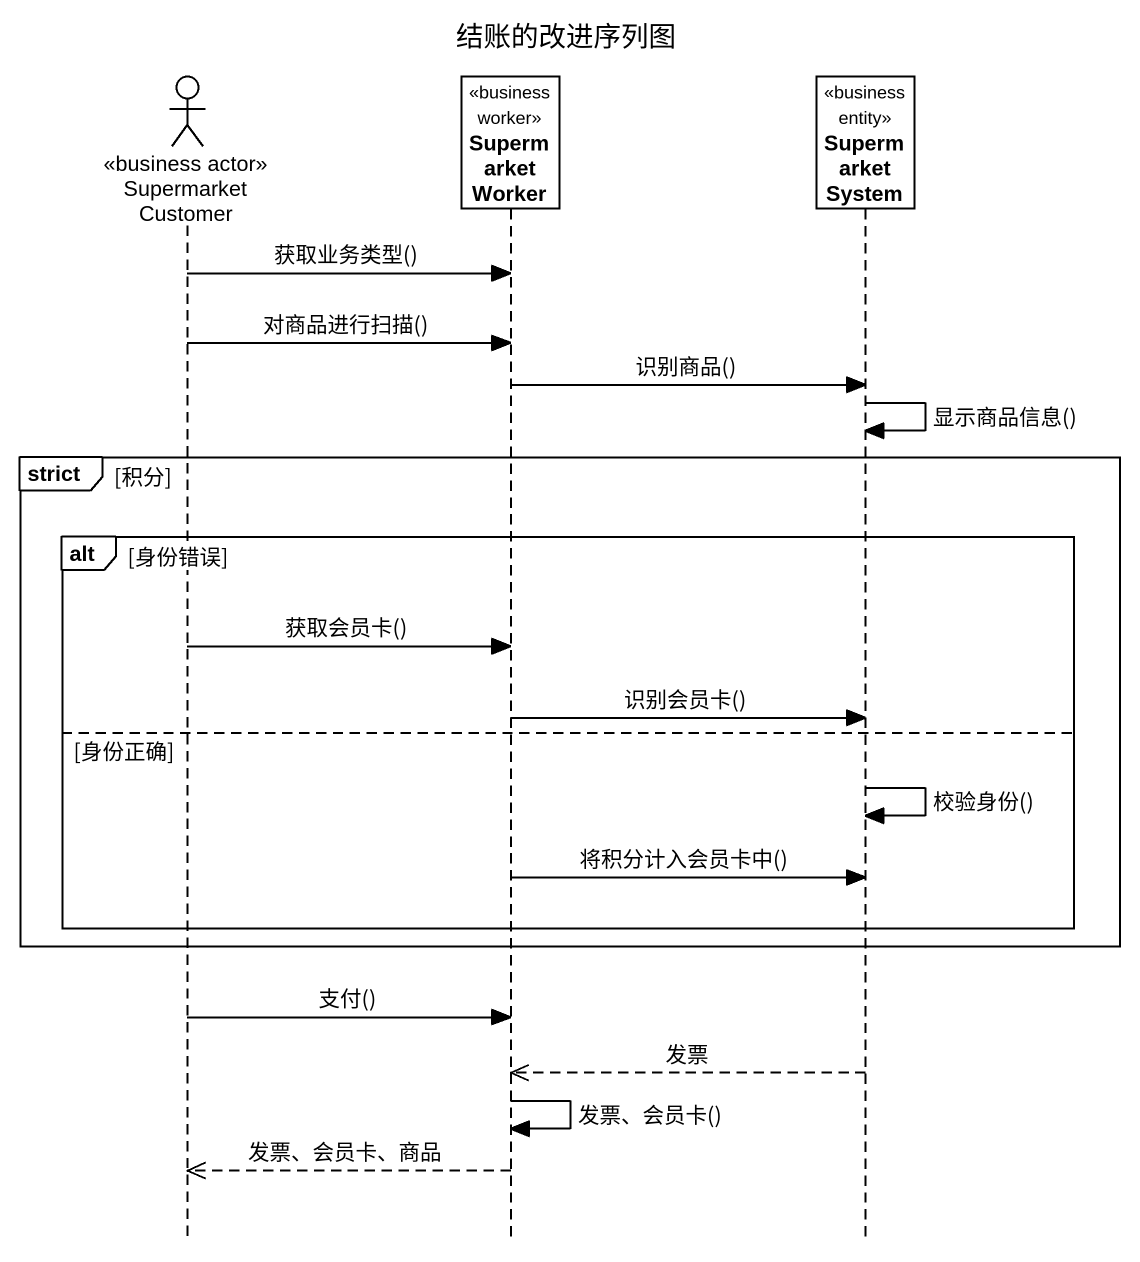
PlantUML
@startuml
title 结账的改进序列图
hide footbox
actor SupermarketCustomer <<business actor>>
participant SupermarketWorker <<business worker>>
participant SupermarketSystem <<business entity>>

SupermarketCustomer -> SupermarketWorker : 获取业务类型()
SupermarketCustomer -> SupermarketWorker : 对商品进行扫描()
SupermarketWorker -> SupermarketSystem : 识别商品()
SupermarketSystem -> SupermarketSystem : 显示商品信息()
group strict [积分]
  alt 身份错误
    SupermarketCustomer -> SupermarketWorker : 获取会员卡()
    SupermarketWorker -> SupermarketSystem : 识别会员卡()
  else 身份正确
    SupermarketSystem -> SupermarketSystem : 校验身份()
    SupermarketWorker -> SupermarketSystem : 将积分计入会员卡中()
  end
end
SupermarketCustomer -> SupermarketWorker : 支付()
SupermarketSystem -->> SupermarketWorker : 发票
SupermarketWorker -> SupermarketWorker : 发票、会员卡()
SupermarketWorker -->> SupermarketCustomer : 发票、会员卡、商品
@enduml
